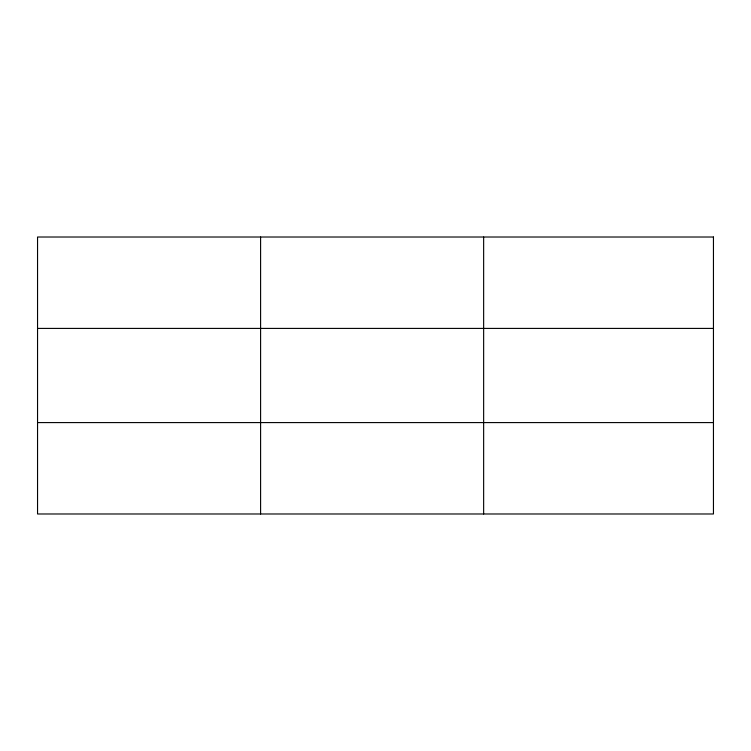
<?xml version="1.0" encoding="UTF-8"?>
<svg xmlns="http://www.w3.org/2000/svg" width="751" height="751" viewBox="0 0 751 751"><rect width="100%" height="100%" fill="white"/><g stroke="black" fill="none" stroke-linecap="round" stroke-linejoin="round"><path stroke-width="1.13" d="M260.597 237.016L260.597 513.984M483.644 237.016L483.644 513.984M37.55 328.412L713.45 328.412M37.55 422.588L713.45 422.588M713.45 237.016L713.45 513.984L37.55 513.984L37.55 237.016L713.45 237.016"/></g></svg>
